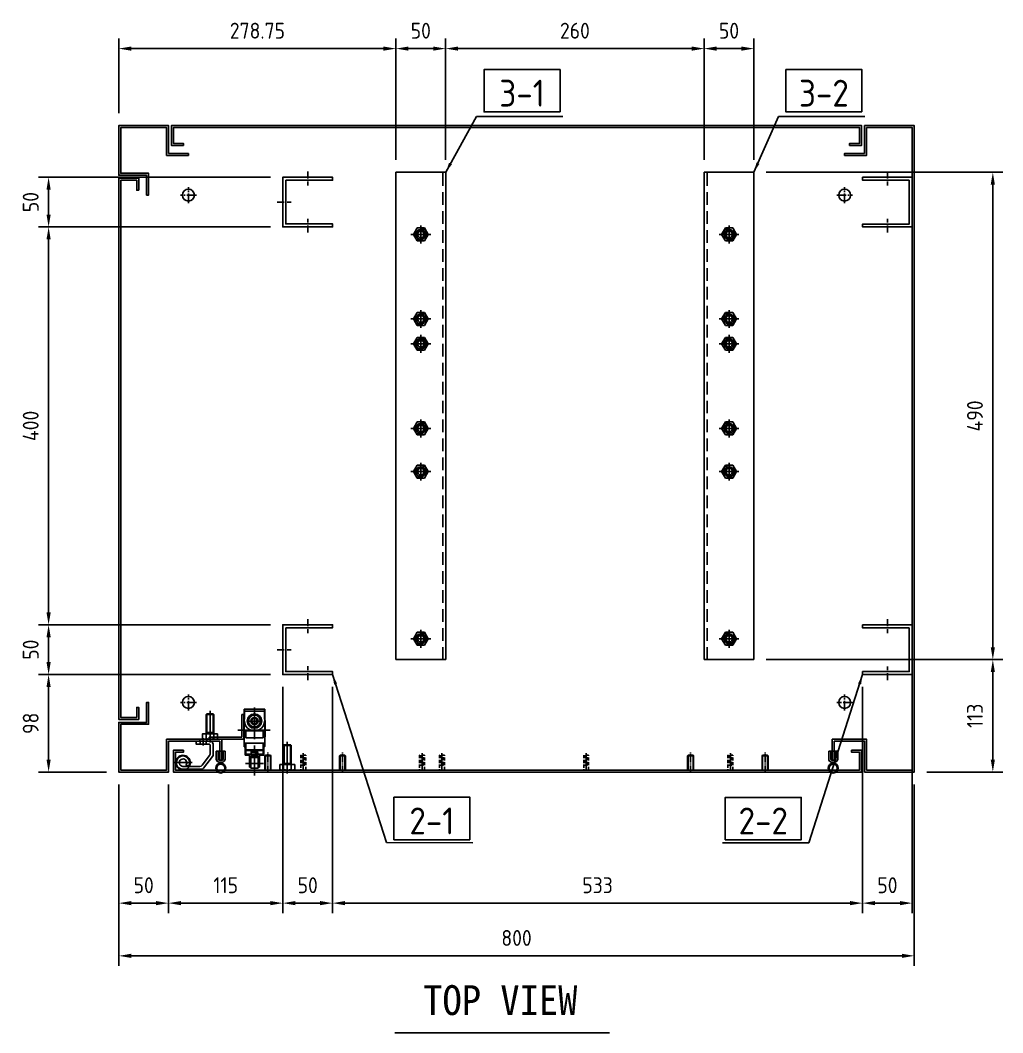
# Model space of a CAD drawing. Header units: millimetres. Extents: x 24815 to 36799, y -9299 to 5469.
# Drawn here: x 31212 to 32200, y 2321 to 3339 of the extents above; entities that cross this region are included whole.
import ezdxf
from ezdxf.enums import TextEntityAlignment as Align

# ---------------------------------------------------------------- set-up
doc = ezdxf.new("R2010")
doc.units = ezdxf.units.MM
for name, pattern in [('CENTER', [50.8, 31.75, -6.35, 6.35, -6.35]), ('CENTER1', [10, 7, -1, 1, -1]), ('CENTER2', [28.575, 19.05, -3.175, 3.175, -3.175]), ('HIDDEN', [9.525, 6.35, -3.175]), ('HIDDEN2', [4.7625, 3.175, -1.5875]), ('HIDDENX2', [19.05, 12.7, -6.35])]:
    doc.linetypes.add(name, pattern=pattern)
for name, color, linetype in [('1', 1, 'CENTER'), ('4', 7, 'Continuous'), ('______', 7, 'Continuous'), ('CEN', 1, 'CENTER'), ('CENTER', 1, 'CENTER'), ('D', 3, 'Continuous'), ('HIDDEN', 2, 'HIDDEN'), ('O', 7, 'Continuous'), ('THIN', 3, 'Continuous')]:
    doc.layers.add(name, color=color, linetype=linetype)
doc.layers.add('외형선', color=3, linetype='Continuous', lineweight=30)
doc.styles.add('HAN', font='')
doc.styles.get("Standard").update_dxf_attribs({"font": 'ISOCP.SHX', "bigfont": 'WHGTXT.SHX'})
doc.styles.get('HAN').set_extended_font_data('GulimChe')
doc.dimstyles.new('PS-4', dxfattribs={"dimscale": 4, "dimtxt": 3.2, "dimasz": 2.5, "dimexe": 2, "dimexo": 2.5, "dimgap": 2, "dimtad": 1, "dimtoh": 1, "dimrnd": 0.05, "dimzin": 12, "dimdsep": 46, "dimtxsty": 'Standard', "dimcen": 0, "dimclrt": 2, "dimazin": 3, "dimtfac": 1, "dimtofl": 0, "dimtmove": 0, "dimatfit": 3, "dimfxl": 0, "dimtolj": 1, "dimtzin": 0, "dimarcsym": 0})
doc.dimstyles.new('PS-5', dxfattribs={"dimscale": 5, "dimtxt": 3.2, "dimasz": 2.5, "dimexe": 2, "dimexo": 2.5, "dimgap": 2, "dimtad": 1, "dimtoh": 1, "dimrnd": 0.05, "dimzin": 12, "dimdsep": 46, "dimtxsty": 'Standard', "dimcen": 0, "dimclrt": 2, "dimazin": 3, "dimtfac": 1, "dimtofl": 0, "dimtmove": 0, "dimatfit": 3, "dimfxl": 0, "dimtolj": 1, "dimtzin": 0, "dimarcsym": 0})

# ---------------------------------------------------------------- blocks, each defined once
blk = doc.blocks.new('LIMIT SWITCH-T')
at = {"linetype": 'Continuous'}
for p, q in [((-12, -10.3), (-12, 10.3)), ((-12, 9.6), (-12, -9.4)), ((-2, 10.1), (-11.5, 10.1)), ((-2, -9.9), (-11.5, -9.9))]:
    blk.add_line(p, q, dxfattribs=at)
blk.add_line((-10, -9.5), (-10, 9.5))
at = {"color": 7}
for p, q in [((33.3, -8.6), (33.3, 8.6)), ((34.3, 4.9), (34.3, 9.3)), ((46.4, 3.7), (46.4, 4.9)), ((47.3, -3.7), (47.3, 3.7)), ((34.3, -9.3), (34.3, -4.9)), ((46.4, -4.9), (46.4, -3.7))]:
    blk.add_line(p, q, dxfattribs=at)
at = {"linetype": 'Continuous'}
for radius in [7.25, 6.75, 6, 3.65, 3.2, 2.75]:
    blk.add_circle((0, 0), radius, dxfattribs=at)
for centre, radius, start, end in [((-9.5, 9.5), 0.5, 90, 180), ((0, 0), 10, 270, 90), ((-9.5, -9.5), 0.5, 180, 270)]:
    blk.add_arc(centre, radius, start, end, dxfattribs=at)
at = {"layer": 'CEN'}
for p, q in [((-13.6, 0), (54.9, 0)), ((0, 6.3), (0, -6.3))]:
    blk.add_line(p, q, dxfattribs=at)
at = {"layer": 'CEN', "color": 7, "linetype": 'Continuous'}
for p, q in [((22.4, 8.6), (33.3, 8.6)), ((22.9, 9.3), (34.3, 9.3)), ((33.3, 4.9), (46.4, 4.9)), ((35, 3.7), (47.3, 3.7)), ((22.4, -8.6), (33.3, -8.6)), ((22.9, -9.3), (34.3, -9.3)), ((33.3, -4.9), (46.4, -4.9)), ((35, -3.7), (47.3, -3.7))]:
    blk.add_line(p, q, dxfattribs=at)
at = {"layer": 'D', "color": 7}
for p, q in [((-0.5, 10.7), (-0.5, 10.3)), ((10, -10.4), (10, 10.2)), ((29.5, -8.6), (29.5, 8.6)), ((33.3, 3.5), (29.5, 3.1)), ((30.8, 2.9), (29.5, 0)), ((31.2, -2.2), (30.8, 2.9)), ((32, 3.1), (31.2, -2.2)), ((33.3, 0), (32, 3.1)), ((34.3, 4.9), (34.3, 8.6)), ((35, -3.7), (35, 3.7)), ((36.7, -3.7), (36.7, 3.7)), ((33.3, -3.5), (29.5, -3.1)), ((34.3, -8.6), (34.3, -4.9)), ((-0.5, -10.3), (-12, -10.3)), ((-0.5, -10.3), (-0.5, -10.8))]:
    blk.add_line(p, q, dxfattribs=at)
at = {"layer": 'D', "color": 1, "linetype": 'CENTER'}
for p, q in [((9.3, 15.7), (9.3, -15.8)), ((42.6, 9), (42.6, -8.9))]:
    blk.add_line(p, q, dxfattribs=at)
at = {"layer": 'D', "color": 0}
blk.add_line((29, 8.5), (29, -8.5), dxfattribs=at)
at = {"layer": 'O'}
for p, q in [((-12, 10.3), (25.7, 10.3)), ((-0.5, 10.7), (15.8, 10.7)), ((15.8, 10.3), (15.8, 10.7)), ((16.8, -8.8), (16.8, 8.7)), ((-0.5, -10.3), (25.7, -10.3)), ((-0.5, -10.8), (15.8, -10.8)), ((15.8, -10.8), (15.8, -10.3))]:
    blk.add_line(p, q, dxfattribs=at)
at = {"layer": 'O', "color": 7}
for p, q in [((22.4, 10.3), (22.4, -10.3)), ((10, 8.7), (16.8, 8.7)), ((22.9, 9.3), (22.9, 8.6)), ((26, 10), (26, 9.5)), ((26, 9.5), (26, 9.3)), ((10, -8.8), (16.8, -8.8)), ((22.9, -8.6), (22.9, -9.3)), ((26, -9.3), (26, -10))]:
    blk.add_line(p, q, dxfattribs=at)
at = {"layer": 'O'}
for centre, start, end in [((25.7, 10), 0, 90), ((25.7, -10), 270, 0)]:
    blk.add_arc(centre, 0.3, start, end, dxfattribs=at)
blk = doc.blocks.new('756trasdfasdfadf')
at = {"color": 1, "linetype": 'CENTER1'}
for p, q in [((-17117.2, 15239.2), (-17117.2, 15225.2)), ((-17147.8, 15208.6), (-17133.8, 15208.6)), ((-17117.2, 15178), (-17117.2, 15191.9))]:
    blk.add_line(p, q, dxfattribs=at)
at = {"color": 140}
blk.add_lwpolyline([(-17139.2, 15230.6), (-17139.2, 15186.6), (-17092.2, 15186.6), (-17092.2, 15183.6), (-17142.2, 15183.6), (-17142.2, 15233.6), (-17092.2, 15233.6), (-17092.2, 15230.6)], close=True, dxfattribs=at)
blk = doc.blocks.new('A$C0C3B50F3')
for p, q in [((-3, 14.4), (-2.5, 15)), ((-3, 14.4), (3, 14.4)), ((-3, 0), (-3, 14.4)), ((-2.5, 15), (2.5, 15)), ((2.5, 15), (3, 14.4)), ((3, 0), (3, 14.4)), ((3, 0), (-3, 0))]:
    blk.add_line(p, q)
at = {"color": 3}
for p, q in [((-2.5, 0), (-2.5, 15)), ((2.5, 0), (2.5, 15))]:
    blk.add_line(p, q, dxfattribs=at)
at = {"color": 1, "linetype": 'CENTER1'}
blk.add_line((0, -2.3), (0, 18.1), dxfattribs=at)
blk = doc.blocks.new('caw334rtw34tf45')
at = {"color": 2, "linetype": 'HIDDEN2'}
for p, q in [((4143.3, 33223.6), (4128.3, 33223.6)), ((4128.3, 33223.6), (4128.3, 33218.6)), ((4128.3, 33218.6), (4143.3, 33218.6)), ((4143.3, 33222.6), (4133.3, 33222.6)), ((4133.3, 33222.6), (4133.3, 33219.6)), ((4143.3, 33222.4), (4133.3, 33222.4)), ((4133.3, 33219.9), (4143.3, 33219.9)), ((4133.3, 33219.6), (4143.3, 33219.6)), ((4143.3, 33218.6), (4143.3, 33223.6))]:
    blk.add_line(p, q, dxfattribs=at)
at = {"color": 1, "linetype": 'CENTER', "ltscale": 2}
blk.add_line((4129, 33221.1), (4145.4, 33221.1), dxfattribs=at)
blk = doc.blocks.new('A$C6DC91A1C')
at = {"color": 1, "linetype": 'CENTER1'}
for p, q in [((-8.6, 0), (5.3, 0)), ((52.6, 0), (38.7, 0))]:
    blk.add_line(p, q, dxfattribs=at)
at = {"color": 140}
blk.add_lwpolyline([(0, 22), (44, 22), (44, -25), (47, -25), (47, 25), (-3, 25), (-3, -25), (0, -25)], close=True, dxfattribs=at)
blk = doc.blocks.new('i5thagdfvgsafadsfsdf')
at = {"color": 4}
for p, q in [((14512.2, 10529.3), (14462.2, 10529.3)), ((14462.2, 10039.3), (14462.2, 10529.3)), ((14512.2, 10039.3), (14512.2, 10529.3)), ((14512.2, 10039.3), (14462.2, 10039.3)), ((14512.2, 10039.3), (14462.2, 10039.3))]:
    blk.add_line(p, q, dxfattribs=at)
at = {"color": 2, "linetype": 'HIDDENX2'}
for points in [[(14491, 10460.3), (14483.5, 10460.3), (14479.7, 10466.8), (14483.5, 10473.3), (14491, 10473.3), (14494.7, 10466.8), (14491, 10460.3)], [(14491, 10375.3), (14483.5, 10375.3), (14479.7, 10381.8), (14483.5, 10388.3), (14491, 10388.3), (14494.7, 10381.8), (14491, 10375.3)], [(14491, 10350.3), (14483.5, 10350.3), (14479.7, 10356.8), (14483.5, 10363.3), (14491, 10363.3), (14494.7, 10356.8), (14491, 10350.3)], [(14491, 10265.3), (14483.5, 10265.3), (14479.7, 10271.8), (14483.5, 10278.3), (14491, 10278.3), (14494.7, 10271.8), (14491, 10265.3)], [(14491, 10221.8), (14483.5, 10221.8), (14479.7, 10228.3), (14483.5, 10234.8), (14491, 10234.8), (14494.7, 10228.3), (14491, 10221.8)], [(14491, 10053.8), (14483.5, 10053.8), (14479.7, 10060.3), (14483.5, 10066.8), (14491, 10066.8), (14494.7, 10060.3), (14491, 10053.8)]]:
    blk.add_lwpolyline(points, dxfattribs=at)
for centre in [(14487.2, 10466.8), (14487.2, 10381.8), (14487.2, 10356.8), (14487.2, 10271.8), (14487.2, 10228.3), (14487.2, 10060.3)]:
    blk.add_circle(centre, 6.5, dxfattribs=at)
at = {"color": 4}
for centre in [(14487.2, 10466.8), (14487.2, 10381.8), (14487.2, 10356.8), (14487.2, 10271.8), (14487.2, 10228.3), (14487.2, 10060.3)]:
    blk.add_circle(centre, 5, dxfattribs=at)
for centre in [(14487.2, 10466.8), (14487.2, 10381.8), (14487.2, 10356.8), (14487.2, 10271.8), (14487.2, 10228.3), (14487.2, 10060.3)]:
    blk.add_circle(centre, 3.32)
at = {"layer": 'CENTER'}
for p, q in [((14487.2, 10475.8), (14487.2, 10457.8)), ((14497.2, 10466.8), (14477.2, 10466.8)), ((14487.2, 10390.8), (14487.2, 10372.8)), ((14497.2, 10381.8), (14477.2, 10381.8)), ((14487.2, 10365.8), (14487.2, 10347.8)), ((14497.2, 10356.8), (14477.2, 10356.8)), ((14497.2, 10271.8), (14477.2, 10271.8)), ((14487.2, 10280.8), (14487.2, 10262.8)), ((14487.2, 10237.3), (14487.2, 10219.3)), ((14497.2, 10228.3), (14477.2, 10228.3)), ((14487.2, 10069.3), (14487.2, 10051.3)), ((14497.2, 10060.3), (14477.2, 10060.3))]:
    blk.add_line(p, q, dxfattribs=at)
at = {"layer": 'HIDDEN', "color": 2, "linetype": 'HIDDENX2'}
blk.add_line((14465.2, 10039.3), (14465.2, 10529.3), dxfattribs=at)
at = {"layer": 'THIN'}
for centre in [(14487.2, 10466.8), (14487.2, 10381.8), (14487.2, 10356.8), (14487.2, 10271.8), (14487.2, 10228.3), (14487.2, 10060.3)]:
    blk.add_arc(centre, 4, 345, 285, dxfattribs=at)
blk = doc.blocks.new('*D199')
at = {"color": 0, "lineweight": -2}
for p, q in [((31310.8, 2571), (31310.8, 2441.7)), ((31360.8, 2571), (31360.8, 2441.7)), ((31323.3, 2451.7), (31348.3, 2451.7))]:
    blk.add_line(p, q, dxfattribs=at)
at = {"color": 0}
for points in [[(31323.3, 2453.8), (31323.3, 2449.6), (31310.8, 2451.7)], [(31348.3, 2453.8), (31348.3, 2449.6), (31360.8, 2451.7)]]:
    blk.add_solid(points, dxfattribs=at)
at = {"layer": 'Defpoints', "color": 0}
for p in [(31310.8, 2583.5), (31360.8, 2583.5), (31360.8, 2451.7)]:
    blk.add_point(p, dxfattribs=at)
at = {"color": 2, "insert": (31335.8, 2469.7), "char_height": 16, "attachment_point": 5}
blk.add_mtext('\\A1;50', dxfattribs=at)
blk = doc.blocks.new('*D200')
at = {"color": 0, "lineweight": -2}
for p, q in [((31475.8, 2669), (31475.8, 2441.7)), ((31360.8, 2571), (31360.8, 2441.7)), ((31373.3, 2451.7), (31463.3, 2451.7))]:
    blk.add_line(p, q, dxfattribs=at)
at = {"color": 0}
for points in [[(31373.3, 2453.8), (31373.3, 2449.6), (31360.8, 2451.7)], [(31463.3, 2453.8), (31463.3, 2449.6), (31475.8, 2451.7)]]:
    blk.add_solid(points, dxfattribs=at)
at = {"layer": 'Defpoints', "color": 0}
for p in [(31475.8, 2681.5), (31360.8, 2583.5), (31475.8, 2451.7)]:
    blk.add_point(p, dxfattribs=at)
at = {"color": 2, "insert": (31418.3, 2469.7), "char_height": 16, "attachment_point": 5}
blk.add_mtext('\\A1;115', dxfattribs=at)
blk = doc.blocks.new('*D201')
at = {"color": 0, "lineweight": -2}
for p, q in [((31475.8, 2669), (31475.8, 2441.7)), ((31525.8, 2669), (31525.8, 2441.7)), ((31488.3, 2451.7), (31513.3, 2451.7))]:
    blk.add_line(p, q, dxfattribs=at)
at = {"color": 0}
for points in [[(31488.3, 2453.8), (31488.3, 2449.6), (31475.8, 2451.7)], [(31513.3, 2453.8), (31513.3, 2449.6), (31525.8, 2451.7)]]:
    blk.add_solid(points, dxfattribs=at)
at = {"layer": 'Defpoints', "color": 0}
for p in [(31475.8, 2681.5), (31525.8, 2681.5), (31525.8, 2451.7)]:
    blk.add_point(p, dxfattribs=at)
at = {"color": 2, "insert": (31500.8, 2469.7), "char_height": 16, "attachment_point": 5}
blk.add_mtext('\\A1;50', dxfattribs=at)
blk = doc.blocks.new('*D202')
at = {"color": 0, "lineweight": -2}
for p, q in [((31525.8, 2669), (31525.8, 2441.7)), ((32058.8, 2669), (32058.8, 2441.7)), ((31538.3, 2451.7), (32046.3, 2451.7))]:
    blk.add_line(p, q, dxfattribs=at)
at = {"color": 0}
for points in [[(31538.3, 2453.8), (31538.3, 2449.6), (31525.8, 2451.7)], [(32046.3, 2453.8), (32046.3, 2449.6), (32058.8, 2451.7)]]:
    blk.add_solid(points, dxfattribs=at)
at = {"layer": 'Defpoints', "color": 0}
for p in [(31525.8, 2681.5), (32058.8, 2681.5), (32058.8, 2451.7)]:
    blk.add_point(p, dxfattribs=at)
at = {"color": 2, "insert": (31792.3, 2469.7), "char_height": 16, "attachment_point": 5}
blk.add_mtext('\\A1;533', dxfattribs=at)
blk = doc.blocks.new('*D203')
at = {"color": 0, "lineweight": -2}
for p, q in [((32058.8, 2669), (32058.8, 2441.7)), ((32108.8, 2669), (32108.8, 2441.7)), ((32096.3, 2451.7), (32071.3, 2451.7))]:
    blk.add_line(p, q, dxfattribs=at)
at = {"color": 0}
for points in [[(32071.3, 2453.8), (32071.3, 2449.6), (32058.8, 2451.7)], [(32096.3, 2453.8), (32096.3, 2449.6), (32108.8, 2451.7)]]:
    blk.add_solid(points, dxfattribs=at)
at = {"layer": 'Defpoints', "color": 0}
for p in [(32058.8, 2681.5), (32108.8, 2681.5), (32058.8, 2451.7)]:
    blk.add_point(p, dxfattribs=at)
at = {"color": 2, "insert": (32083.8, 2469.7), "char_height": 16, "attachment_point": 5}
blk.add_mtext('\\A1;50', dxfattribs=at)
blk = doc.blocks.new('*D204')
at = {"color": 0, "lineweight": -2}
for p, q in [((31310.8, 2571), (31310.8, 2388.7)), ((32110.8, 2571), (32110.8, 2388.7)), ((31323.3, 2398.7), (32098.3, 2398.7))]:
    blk.add_line(p, q, dxfattribs=at)
at = {"color": 0}
for points in [[(31323.3, 2400.8), (31323.3, 2396.6), (31310.8, 2398.7)], [(32098.3, 2400.8), (32098.3, 2396.6), (32110.8, 2398.7)]]:
    blk.add_solid(points, dxfattribs=at)
at = {"layer": 'Defpoints', "color": 0}
for p in [(31310.8, 2583.5), (32110.8, 2583.5), (32110.8, 2398.7)]:
    blk.add_point(p, dxfattribs=at)
at = {"color": 2, "insert": (31710.8, 2416.7), "char_height": 16, "attachment_point": 5}
blk.add_mtext('\\A1;800', dxfattribs=at)
blk = doc.blocks.new('*D205')
at = {"color": 0, "lineweight": -2}
for p, q in [((31463.3, 2681.5), (31230.2, 2681.5)), ((31240.2, 2596), (31240.2, 2669)), ((31298.3, 2583.5), (31230.2, 2583.5))]:
    blk.add_line(p, q, dxfattribs=at)
at = {"color": 0}
for points in [[(31238.1, 2669), (31242.3, 2669), (31240.2, 2681.5)], [(31238.1, 2596), (31242.3, 2596), (31240.2, 2583.5)]]:
    blk.add_solid(points, dxfattribs=at)
at = {"layer": 'Defpoints', "color": 0}
for p in [(31240.2, 2681.5), (31475.8, 2681.5), (31310.8, 2583.5)]:
    blk.add_point(p, dxfattribs=at)
at = {"color": 2, "insert": (31222.2, 2632.5), "char_height": 16, "attachment_point": 5, "rotation": 90}
blk.add_mtext('\\A1;98', dxfattribs=at)
blk = doc.blocks.new('*D206')
at = {"color": 0, "lineweight": -2}
for p, q in [((31463.3, 2731.5), (31230.2, 2731.5)), ((31240.2, 2719), (31240.2, 2694)), ((31463.3, 2681.5), (31230.2, 2681.5))]:
    blk.add_line(p, q, dxfattribs=at)
at = {"color": 0}
for points in [[(31238.1, 2719), (31242.3, 2719), (31240.2, 2731.5)], [(31238.1, 2694), (31242.3, 2694), (31240.2, 2681.5)]]:
    blk.add_solid(points, dxfattribs=at)
at = {"layer": 'Defpoints', "color": 0}
for p in [(31475.8, 2731.5), (31240.2, 2681.5), (31475.8, 2681.5)]:
    blk.add_point(p, dxfattribs=at)
at = {"color": 2, "insert": (31222.2, 2706.5), "char_height": 16, "attachment_point": 5, "rotation": 90}
blk.add_mtext('\\A1;50', dxfattribs=at)
blk = doc.blocks.new('*D207')
at = {"color": 0, "lineweight": -2}
for p, q in [((31463.3, 3131.5), (31230.2, 3131.5)), ((31240.2, 2744), (31240.2, 3119)), ((31463.3, 2731.5), (31230.2, 2731.5))]:
    blk.add_line(p, q, dxfattribs=at)
at = {"color": 0}
for points in [[(31238.1, 3119), (31242.3, 3119), (31240.2, 3131.5)], [(31238.1, 2744), (31242.3, 2744), (31240.2, 2731.5)]]:
    blk.add_solid(points, dxfattribs=at)
at = {"layer": 'Defpoints', "color": 0}
for p in [(31240.2, 3131.5), (31475.8, 3131.5), (31475.8, 2731.5)]:
    blk.add_point(p, dxfattribs=at)
at = {"color": 2, "insert": (31222.2, 2931.5), "char_height": 16, "attachment_point": 5, "rotation": 90}
blk.add_mtext('\\A1;400', dxfattribs=at)
blk = doc.blocks.new('*D208')
at = {"color": 0, "lineweight": -2}
for p, q in [((31463.3, 3181.5), (31230.2, 3181.5)), ((31240.2, 3169), (31240.2, 3144)), ((31463.3, 3131.5), (31230.2, 3131.5))]:
    blk.add_line(p, q, dxfattribs=at)
at = {"color": 0}
for points in [[(31238.1, 3169), (31242.3, 3169), (31240.2, 3181.5)], [(31238.1, 3144), (31242.3, 3144), (31240.2, 3131.5)]]:
    blk.add_solid(points, dxfattribs=at)
at = {"layer": 'Defpoints', "color": 0}
for p in [(31475.8, 3181.5), (31240.2, 3131.5), (31475.8, 3131.5)]:
    blk.add_point(p, dxfattribs=at)
at = {"color": 2, "insert": (31222.2, 3156.5), "char_height": 16, "attachment_point": 5, "rotation": 90}
blk.add_mtext('\\A1;50', dxfattribs=at)
blk = doc.blocks.new('*D371')
at = {"layer": '______', "color": 0, "lineweight": -2, "ltscale": 10}
for p, q in [((31310.8, 3246), (31310.8, 3320.8)), ((31589.5, 3199), (31589.5, 3320.8)), ((31323.3, 3310.8), (31577, 3310.8))]:
    blk.add_line(p, q, dxfattribs=at)
at = {"layer": '______', "color": 0, "ltscale": 10}
for points in [[(31323.3, 3312.9), (31323.3, 3308.7), (31310.8, 3310.8)], [(31577, 3312.9), (31577, 3308.7), (31589.5, 3310.8)]]:
    blk.add_solid(points, dxfattribs=at)
at = {"layer": 'Defpoints', "color": 0, "ltscale": 10}
for p in [(31589.5, 3310.8), (31310.8, 3233.5), (31589.5, 3186.5)]:
    blk.add_point(p, dxfattribs=at)
at = {"layer": '______', "color": 2, "ltscale": 10, "insert": (31450.2, 3328.8), "char_height": 16, "attachment_point": 5}
blk.add_mtext('\\A1;278.75', dxfattribs=at)
blk = doc.blocks.new('*D372')
at = {"layer": '______', "color": 0, "lineweight": -2, "ltscale": 10}
for p, q in [((31589.5, 3199), (31589.5, 3320.8)), ((31639.5, 3199), (31639.5, 3320.8)), ((31602, 3310.8), (31627, 3310.8))]:
    blk.add_line(p, q, dxfattribs=at)
at = {"layer": '______', "color": 0, "ltscale": 10}
for points in [[(31602, 3312.9), (31602, 3308.7), (31589.5, 3310.8)], [(31627, 3312.9), (31627, 3308.7), (31639.5, 3310.8)]]:
    blk.add_solid(points, dxfattribs=at)
at = {"layer": 'Defpoints', "color": 0, "ltscale": 10}
for p in [(31639.5, 3310.8), (31589.5, 3186.5), (31639.5, 3186.5)]:
    blk.add_point(p, dxfattribs=at)
at = {"layer": '______', "color": 2, "ltscale": 10, "insert": (31614.5, 3328.8), "char_height": 16, "attachment_point": 5}
blk.add_mtext('\\A1;50', dxfattribs=at)
blk = doc.blocks.new('*D373')
at = {"layer": '______', "color": 0, "lineweight": -2, "ltscale": 10}
for p, q in [((31639.5, 3199), (31639.5, 3320.8)), ((31899.5, 3199), (31899.5, 3320.8)), ((31652, 3310.8), (31887, 3310.8))]:
    blk.add_line(p, q, dxfattribs=at)
at = {"layer": '______', "color": 0, "ltscale": 10}
for points in [[(31652, 3312.9), (31652, 3308.7), (31639.5, 3310.8)], [(31887, 3312.9), (31887, 3308.7), (31899.5, 3310.8)]]:
    blk.add_solid(points, dxfattribs=at)
at = {"layer": 'Defpoints', "color": 0, "ltscale": 10}
for p in [(31899.5, 3310.8), (31639.5, 3186.5), (31899.5, 3186.5)]:
    blk.add_point(p, dxfattribs=at)
at = {"layer": '______', "color": 2, "ltscale": 10, "insert": (31769.5, 3328.8), "char_height": 16, "attachment_point": 5}
blk.add_mtext('\\A1;260', dxfattribs=at)
blk = doc.blocks.new('*D374')
at = {"layer": '______', "color": 0, "lineweight": -2, "ltscale": 10}
for p, q in [((31899.5, 3199), (31899.5, 3320.8)), ((31949.5, 3199), (31949.5, 3320.8)), ((31912, 3310.8), (31937, 3310.8))]:
    blk.add_line(p, q, dxfattribs=at)
at = {"layer": '______', "color": 0, "ltscale": 10}
for points in [[(31912, 3312.9), (31912, 3308.7), (31899.5, 3310.8)], [(31937, 3312.9), (31937, 3308.7), (31949.5, 3310.8)]]:
    blk.add_solid(points, dxfattribs=at)
at = {"layer": 'Defpoints', "color": 0, "ltscale": 10}
for p in [(31949.5, 3310.8), (31899.5, 3186.5), (31949.5, 3186.5)]:
    blk.add_point(p, dxfattribs=at)
at = {"layer": '______', "color": 2, "ltscale": 10, "insert": (31924.5, 3328.8), "char_height": 16, "attachment_point": 5}
blk.add_mtext('\\A1;50', dxfattribs=at)
blk = doc.blocks.new('*D375')
at = {"layer": '______', "color": 0, "lineweight": -2, "ltscale": 10}
for p, q in [((31962, 2696.5), (32199.8, 2696.5)), ((32189.8, 2596), (32189.8, 2684)), ((32123.3, 2583.5), (32199.8, 2583.5))]:
    blk.add_line(p, q, dxfattribs=at)
at = {"layer": '______', "color": 0, "ltscale": 10}
for points in [[(32187.7, 2684), (32191.9, 2684), (32189.8, 2696.5)], [(32187.7, 2596), (32191.9, 2596), (32189.8, 2583.5)]]:
    blk.add_solid(points, dxfattribs=at)
at = {"layer": 'Defpoints', "color": 0, "ltscale": 10}
for p in [(31949.5, 2696.5), (32189.8, 2696.5), (32110.8, 2583.5)]:
    blk.add_point(p, dxfattribs=at)
at = {"layer": '______', "color": 2, "ltscale": 10, "insert": (32171.8, 2640), "char_height": 16, "attachment_point": 5, "rotation": 90}
blk.add_mtext('\\A1;113', dxfattribs=at)
blk = doc.blocks.new('*D376')
at = {"layer": '______', "color": 0, "lineweight": -2, "ltscale": 10}
for p, q in [((31962, 3186.5), (32199.8, 3186.5)), ((32189.8, 2709), (32189.8, 3174)), ((31962, 2696.5), (32199.8, 2696.5))]:
    blk.add_line(p, q, dxfattribs=at)
at = {"layer": '______', "color": 0, "ltscale": 10}
for points in [[(32187.7, 3174), (32191.9, 3174), (32189.8, 3186.5)], [(32187.7, 2709), (32191.9, 2709), (32189.8, 2696.5)]]:
    blk.add_solid(points, dxfattribs=at)
at = {"layer": 'Defpoints', "color": 0, "ltscale": 10}
for p in [(31949.5, 3186.5), (32189.8, 3186.5), (31949.5, 2696.5)]:
    blk.add_point(p, dxfattribs=at)
at = {"layer": '______', "color": 2, "ltscale": 10, "insert": (32171.8, 2941.5), "char_height": 16, "attachment_point": 5, "rotation": 90}
blk.add_mtext('\\A1;490', dxfattribs=at)
blk = doc.blocks.new('ASDHREWHREJJJ')
for p, q in [((14491.9, -8468.1), (14488.9, -8468.1)), ((14489.9, -8467), (14489.9, -8468.1)), ((14490.9, -8467), (14490.9, -8468.1)), ((14485.9, -8471.1), (14485.9, -8479.1)), ((14494.9, -8479.1), (14485.9, -8479.1)), ((14487.9, -8471.1), (14487.9, -8479.1)), ((14491.9, -8470.1), (14488.9, -8470.1)), ((14492.9, -8471.1), (14492.9, -8479.1)), ((14494.9, -8471.1), (14494.9, -8479.1))]:
    blk.add_line(p, q)
for radius in [5, 4]:
    blk.add_circle((14490.4, -8462.1), radius)
for centre, radius, start, end in [((14488.9, -8471.1), 3, 90, 180), ((14491.9, -8471.1), 3, 0, 90), ((14488.9, -8471.1), 1, 90, 180), ((14491.9, -8471.1), 1, 0, 90)]:
    blk.add_arc(centre, radius, start, end)
blk = doc.blocks.new('DETADGAG')
at = {"color": 1}
for points in [[(-14968.3, -13088.8, 3.321213), (-14974.5, -13092.9), (-14956.1, -13092.9, 0.234242), (-14953.7, -13091.7), (-14944.7, -13079.9, 0.164054), (-14944.1, -13078.1), (-14944.1, -13077.7), (-14944.1, -13067.7, 0.414214), (-14947.1, -13064.7)], [(-14947.2, -13077.7, 0.052353), (-14947.1, -13077.4), (-14947.1, -13068.7, 0.414214), (-14948.1, -13067.7), (-14961.1, -13067.7), (-14961.1, -13064.7), (-14947.1, -13064.7)], [(-14968.3, -13088.8, -0.366304), (-14969.5, -13089.4), (-14970.5, -13089.1, -0.474617), (-14971.1, -13087.8, 3.431067), (-14974.5, -13089.9), (-14957.6, -13089.9, 0.234242), (-14955.2, -13088.7), (-14947.7, -13078.9, 0.11075), (-14947.2, -13077.7)]]:
    blk.add_lwpolyline(points, format="xyb", dxfattribs=at)
blk.add_circle((-14974.5, -13086.2), 7.5, dxfattribs=at)
at = {"layer": '1', "color": 1}
blk.add_line((-14983.9, -13086.2), (-14965.2, -13086.2), dxfattribs=at)
at = {"layer": '4', "color": 1, "linetype": 'HIDDEN2'}
for p, q in [((-14957.1, -13067.7), (-14957.1, -13064.7)), ((-14951.1, -13067.7), (-14951.1, -13064.7))]:
    blk.add_line(p, q, dxfattribs=at)
blk = doc.blocks.new('M8_20')
for p, q in [((-437.3, -18094.2, 0), (-445.3, -18094.2, 0)), ((-435.7, -18119, 0), (-446.9, -18119, 0)), ((-437.3, -18112.3, 0), (-445.3, -18112.3, 0)), ((-445.1, -18118.4, 0), (-445.1, -18113.5, 0)), ((-437.6, -18118.4, 0), (-437.6, -18113.5, 0))]:
    blk.add_line(p, q)
at = {"elevation": 0}
blk.add_lwpolyline([(-437.3, -18113.5), (-437.3, -18094.2), (-438, -18093.5), (-444.6, -18093.5), (-445.3, -18094.2), (-445.3, -18113.5)], dxfattribs=at)
blk.add_lwpolyline([(-433.8, -18113.5), (-433.8, -18118.4, -0.309401), (-437.6, -18118.4, -0.154701), (-445.1, -18118.4, -0.309401), (-448.8, -18118.4), (-448.8, -18113.5), (-433.8, -18113.5)], format="xyb", dxfattribs=at)
at = {"layer": 'CENTER'}
blk.add_line((-441.3, -18122.3, 0), (-441.3, -18090.5, 0), dxfattribs=at)
at = {"layer": 'THIN', "elevation": 0}
for points in [[(-445.3, -18113.5), (-444.6, -18112.3), (-444.6, -18093.5)], [(-437.3, -18113.5), (-438, -18112.3), (-438, -18093.5)]]:
    blk.add_lwpolyline(points, dxfattribs=at)
blk = doc.blocks.new('QEAdszgf')
at = {"color": 1}
for p, q in [((-14913.6, -13038), (-14913.6, -13061)), ((-14911.6, -13038), (-14913.6, -13038)), ((-14911.6, -13063), (-14911.6, -13038)), ((-14913.6, -13061), (-14946.6, -13061)), ((-14946.6, -13061), (-14946.6, -13063)), ((-14946.6, -13063), (-14911.6, -13063))]:
    blk.add_line(p, q, dxfattribs=at)
at = {"color": 1, "linetype": 'CENTER', "ltscale": 3}
blk.add_line((-14907.6, -13054), (-14917.6, -13054), dxfattribs=at)

msp = doc.modelspace()

# ---------------------------------------------------------------- linework, layer by layer
at = {"color": 1, "linetype": 'CENTER2', "ltscale": 0.5}
for p, q in [((31380.781, 3155.462), (31380.781, 3171.462)), ((32040.781, 3155.462), (32040.781, 3171.462)), ((31388.781, 3163.462), (31372.781, 3163.462)), ((32032.781, 3163.462), (32048.781, 3163.462)), ((31380.781, 2645.462), (31380.781, 2661.462)), ((32040.781, 2645.462), (32040.781, 2661.462)), ((31388.781, 2653.462), (31372.781, 2653.462)), ((32048.781, 2653.462), (32032.781, 2653.462))]:
    msp.add_line(p, q, dxfattribs=at)
at = {"color": 3}
for p, q in [((31392.231, 2614.412), (31392.231, 2616.462)), ((31395.731, 2610.252), (31395.731, 2617.699)), ((31399.231, 2614.412), (31399.231, 2616.462))]:
    msp.add_line(p, q, dxfattribs=at)
msp.add_line((31804.368, 2321.39), (31588.41, 2321.39))
for points in [[(31754.612, 3247.13), (31678.161, 3247.13), (31678.161, 3289.733), (31754.612, 3289.733)], [(32058.161, 3247.13), (31981.71, 3247.13), (31981.71, 3289.733), (32058.161, 3289.733)], [(31663.897, 2515.466), (31587.446, 2515.466), (31587.446, 2558.069), (31663.897, 2558.069)], [(31920.664, 2515.415), (31997.115, 2515.415), (31997.115, 2558.018), (31920.664, 2558.018)]]:
    msp.add_lwpolyline(points, close=True)
for points in [[(32060.781, 3205.462), (32040.781, 3205.462), (32040.781, 3203.462), (32062.781, 3203.462), (32062.781, 3231.462), (32108.781, 3231.462), (32108.781, 2585.462), (32062.781, 2585.462), (32062.781, 2616.462), (32028.281, 2616.462), (32028.281, 2595.462), (32030.281, 2595.462), (32030.281, 2614.462), (32060.781, 2614.462), (32060.781, 2583.462), (32110.781, 2583.462), (32110.781, 3233.462), (32060.781, 3233.462)], [(32047.781, 2605.462), (32057.781, 2605.462), (32057.781, 2583.462), (31365.781, 2583.462), (31365.781, 2605.462), (31375.781, 2605.462), (31375.781, 2603.462), (31367.781, 2603.462), (31367.781, 2585.462), (32055.781, 2585.462), (32055.781, 2603.462), (32047.781, 2603.462)]]:
    msp.add_lwpolyline(points, close=True, dxfattribs=at)
at = {"color": 3, "ltscale": 10}
for centre in [(31380.781, 3163.462), (32040.781, 3163.462), (31380.781, 2653.462), (32040.781, 2653.462)]:
    msp.add_circle(centre, 6, dxfattribs=at)
at = {"layer": '______', "color": 3, "ltscale": 10}
msp.add_lwpolyline([(31330.781, 3168.462), (31330.781, 3180.462), (31310.781, 3180.462), (31310.781, 2636.462), (31330.781, 2636.462), (31330.781, 2648.462), (31328.781, 2648.462), (31328.781, 2638.462), (31312.781, 2638.462), (31312.781, 3178.462), (31328.781, 3178.462), (31328.781, 3168.462), (31330.781, 3168.462)], dxfattribs=at)
at = {"layer": '외형선', "lineweight": -3}
for points in [[(31380.781, 3205.462), (31360.781, 3205.462), (31360.781, 3233.462), (31310.781, 3233.462), (31310.781, 3183.462), (31338.781, 3183.462), (31338.781, 3163.462), (31340.781, 3163.462), (31340.781, 3185.462), (31312.781, 3185.462), (31312.781, 3231.462), (31358.781, 3231.462), (31358.781, 3203.462), (31380.781, 3203.462), (31380.781, 3205.462)], [(31375.781, 3213.462), (31375.781, 3215.462), (31365.781, 3215.462), (31365.781, 3231.462), (32055.781, 3231.462), (32055.781, 3215.462), (32045.781, 3215.462), (32045.781, 3213.462), (32057.781, 3213.462), (32057.781, 3233.462), (31363.781, 3233.462), (31363.781, 3213.462), (31375.781, 3213.462)]]:
    msp.add_lwpolyline(points, dxfattribs=at)
msp.add_lwpolyline([(31412.281, 2614.462), (31360.781, 2614.462), (31360.781, 2583.462), (31310.781, 2583.462), (31310.781, 2633.462), (31338.781, 2633.462), (31338.781, 2653.462), (31340.781, 2653.462), (31340.781, 2631.462), (31312.781, 2631.462), (31312.781, 2585.462), (31358.781, 2585.462), (31358.781, 2616.462), (31414.281, 2616.462), (31414.281, 2595.462), (31412.281, 2595.462)], close=True, dxfattribs=at)

# ---------------------------------------------------------------- block references
for name, p in [('756trasdfasdfadf', (48617.953, -12052.106)), ('756trasdfasdfadf', (48617.953, -12502.106)), ('M8_20', (31843.837, 20735.469, 0)), ('QEAdszgf', (46348.117, 15679.432)), ('DETADGAG', (46349.817, 15679.132)), ('M8_20', (31921.587, 20704.469, 0)), ('A$C0C3B50F3', (31460.781, 2585.462)), ('A$C0C3B50F3', (31535.781, 2585.462))]:
    msp.add_blockref(name, p)
at = {"ltscale": 10, "rotation": 270}
for p in [(32083.781, 3178.462), (32083.781, 2728.462)]:
    msp.add_blockref('A$C6DC91A1C', p, dxfattribs=at)
at = {"rotation": 270}
msp.add_blockref('LIMIT SWITCH-T', (31447.231, 2634.762), dxfattribs=at)
at = {"color": 4, "rotation": 180}
msp.add_blockref('ASDHREWHREJJJ', (45903.672, -5874.609), dxfattribs=at)
at = {"color": 1, "linetype": 'CENTER2', "rotation": 90}
for p in [(64717.417, -1542.792), (64836.917, -1542.792), (64856.917, -1542.792), (65001.917, -1542.792), (65146.917, -1542.792)]:
    msp.add_blockref('caw334rtw34tf45', p, dxfattribs=at)
at = {"xscale": -1}
for p in [(31885.781, 2585.462), (31960.781, 2585.462)]:
    msp.add_blockref('A$C0C3B50F3', p, dxfattribs=at)
at = {"color": 4, "xscale": -1, "rotation": 180}
msp.add_blockref('ASDHREWHREJJJ', (17538.889, -5874.609), dxfattribs=at)
at = {"layer": '______', "xscale": -1}
msp.add_blockref('i5thagdfvgsafadsfsdf', (46101.758, -7342.809), dxfattribs=at)
at = {"layer": '______'}
msp.add_blockref('i5thagdfvgsafadsfsdf', (17437.322, -7342.809), dxfattribs=at)

# ---------------------------------------------------------------- texts
at = {"color": 1}
for s, p in [('3-1', (31716.358, 3266.023)), ('3-2', (32019.907, 3266.023)), ('2-1', (31625.643, 2534.359)), ('2-2', (31958.918, 2534.308))]:
    msp.add_text(s, height=27, dxfattribs=at).set_placement(p, align=Align.MIDDLE)
at = {"color": 2, "style": 'HAN'}
msp.add_text('TOP VIEW', height=30, dxfattribs=at).set_placement((31616.939, 2339.204, 968.672))

# ---------------------------------------------------------------- dimensions: what is measured, and where the dimension line sits
for base, p1, p2, picture, middle in [((31240.177, 3131.462), (31475.781, 3181.462), (31475.781, 3131.462), '*D208', (31222.177, 3156.462)), ((31240.177, 3131.462), (31475.781, 2731.462), (31475.781, 3131.462), '*D207', (31222.177, 2931.462)), ((31240.177, 2681.462), (31475.781, 2731.462), (31475.781, 2681.462), '*D206', (31222.177, 2706.462)), ((31240.177, 2681.462), (31310.781, 2583.462), (31475.781, 2681.462), '*D205', (31222.177, 2632.462))]:
    dim = msp.add_linear_dim(base=base, p1=p1, p2=p2, angle=90, dimstyle='PS-5')
    dim.commit()
    dim.dimension.update_dxf_attribs({"geometry": picture, "text_midpoint": middle})
for base, p1, p2, picture, middle in [((31475.781, 2451.729), (31360.781, 2583.462), (31475.781, 2681.462), '*D200', (31418.281, 2469.729)), ((31525.781, 2451.729), (31475.781, 2681.462), (31525.781, 2681.462), '*D201', (31500.781, 2469.729)), ((32058.781, 2451.729), (31525.781, 2681.462), (32058.781, 2681.462), '*D202', (31792.281, 2469.729)), ((32058.781, 2451.729), (32108.781, 2681.462), (32058.781, 2681.462), '*D203', (32083.781, 2469.729)), ((31360.781, 2451.729), (31310.781, 2583.462), (31360.781, 2583.462), '*D199', (31335.781, 2469.729)), ((32110.781, 2398.687), (31310.781, 2583.462), (32110.781, 2583.462), '*D204', (31710.781, 2416.687))]:
    dim = msp.add_linear_dim(base=base, p1=p1, p2=p2, dimstyle='PS-5')
    dim.commit()
    dim.dimension.update_dxf_attribs({"geometry": picture, "text_midpoint": middle})
at = {"layer": '______', "ltscale": 10}
dim = msp.add_linear_dim(base=(31589.54, 3310.811), p1=(31310.781, 3233.462), p2=(31589.54, 3186.462), dimstyle='PS-5', dxfattribs=at)
dim.commit()
dim.dimension.update_dxf_attribs({"geometry": '*D371', "text_midpoint": (31450.16, 3328.813)})
for base, p1, p2, picture, middle in [((31639.54, 3310.811), (31589.54, 3186.462), (31639.54, 3186.462), '*D372', (31614.54, 3328.811)), ((31899.54, 3310.811), (31639.54, 3186.462), (31899.54, 3186.462), '*D373', (31769.54, 3328.813)), ((31949.54, 3310.811), (31899.54, 3186.462), (31949.54, 3186.462), '*D374', (31924.54, 3328.811))]:
    dim = msp.add_linear_dim(base=base, p1=p1, p2=p2, dimstyle='PS-5', override={"dimtmove": 1}, dxfattribs=at)
    dim.commit()
    dim.dimension.update_dxf_attribs({"geometry": picture, "text_midpoint": middle})
dim = msp.add_linear_dim(base=(32189.787, 3186.462), p1=(31949.54, 2696.462), p2=(31949.54, 3186.462), angle=90, dimstyle='PS-5', override={"dimtmove": 1}, dxfattribs=at)
dim.commit()
dim.dimension.update_dxf_attribs({"geometry": '*D376', "text_midpoint": (32171.787, 2941.462)})
dim = msp.add_linear_dim(base=(32189.787, 2696.462), p1=(32110.781, 2583.462), p2=(31949.54, 2696.462), angle=90, dimstyle='PS-5', dxfattribs=at)
dim.commit()
dim.dimension.update_dxf_attribs({"geometry": '*D375', "text_midpoint": (32171.787, 2639.962)})

# ---------------------------------------------------------------- leaders
at = {"ltscale": 10}
for points in [[(31639.54, 3186.462), (31670.593, 3242.506), (31757.407, 3242.506)], [(31949.54, 3186.462), (31974.142, 3242.506), (32060.957, 3242.506)], [(31525.781, 2681.462), (31579.878, 2512.497), (31666.693, 2512.318)], [(32058.781, 2681.462), (32004.683, 2512.446), (31917.869, 2512.267)]]:
    msp.add_leader(points, dimstyle='PS-4', override={"dimgap": 2, "dimtad": 0}, dxfattribs=at)

doc.saveas('drawing.dxf')
